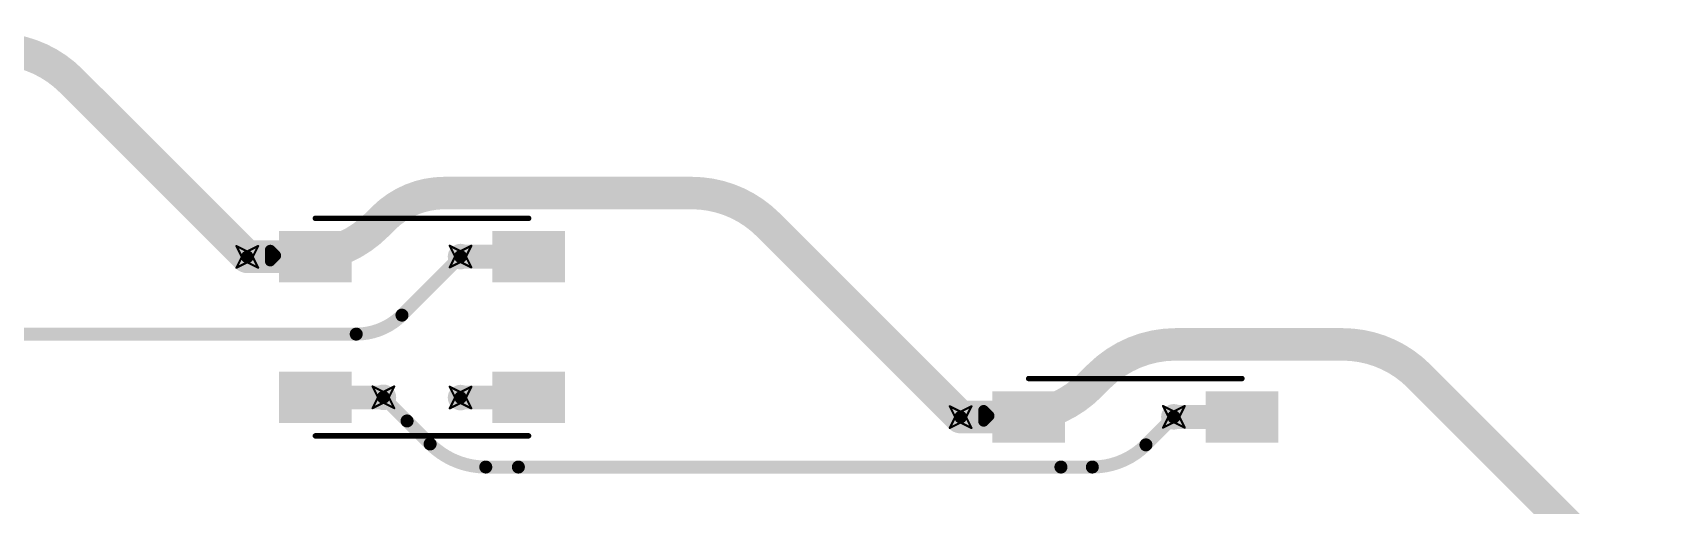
# Model space of a CAD drawing. Header units: inches. Extents: x -11 to 1110, y -7 to 455.
# Drawn here: x 464.32 to 502.71, y 291.81 to 302.9 of the extents above; entities that cross this region are included whole.
import ezdxf

# ---------------------------------------------------------------- set-up
doc = ezdxf.new("R2010")
doc.units = ezdxf.units.IN
for name, color, linetype in [('Bottom Layer', 5, 'Continuous'), ('Drill Drawing', 1, 'Continuous'), ('Top Layer', 1, 'Continuous'), ('Top Overlay', 2, 'Continuous'), ('Top Paste', 8, 'Continuous'), ('Top Solder', 216, 'Continuous'), ('Via Holes', 16, 'Continuous')]:
    doc.layers.add(name, color=color, linetype=linetype)

# ---------------------------------------------------------------- blocks, each defined once
blk = doc.blocks.new('WS2812B_B_W_53')
at = {"layer": 'Top Layer'}
for points in [[(-3.24999985, 2.15000078), (-1.75000031, 2.15000078), (-1.75000031, 1.15000278), (-3.24999985, 1.15000278)], [(3.24999985, 1.15000278), (1.75000031, 1.15000278), (1.75000031, 2.15000078), (3.24999985, 2.15000078)], [(-3.24999985, -1.15000024), (-1.75000031, -1.15000024), (-1.75000031, -2.14999824), (-3.24999985, -2.14999824)], [(1.75000031, -1.15000024), (3.24999985, -1.15000024), (3.24999985, -2.14999824), (1.75000031, -2.14999824)]]:
    blk.add_hatch(color=1, dxfattribs=at).paths.add_polyline_path(points)
at = {"layer": 'Top Paste'}
for points in [[(-3.24999985, 2.15000078), (-1.75000031, 2.15000078), (-1.75000031, 1.15000278), (-3.24999985, 1.15000278)], [(3.24999985, 1.15000278), (1.75000031, 1.15000278), (1.75000031, 2.15000078), (3.24999985, 2.15000078)], [(-3.24999985, -1.15000024), (-1.75000031, -1.15000024), (-1.75000031, -2.14999824), (-3.24999985, -2.14999824)], [(1.75000031, -1.15000024), (3.24999985, -1.15000024), (3.24999985, -2.14999824), (1.75000031, -2.14999824)]]:
    blk.add_hatch(color=8, dxfattribs=at).paths.add_polyline_path(points)
at = {"layer": 'Top Solder'}
for points in [[(-3.35159985, 2.25160078), (-1.64840031, 2.25160078), (-1.64840031, 1.04840278), (-3.35159985, 1.04840278)], [(3.35159985, 1.04840278), (1.64840031, 1.04840278), (1.64840031, 2.25160078), (3.35159985, 2.25160078)], [(-3.35159985, -1.04840024), (-1.64840031, -1.04840024), (-1.64840031, -2.25159824), (-3.35159985, -2.25159824)], [(1.64840031, -1.04840024), (3.35159985, -1.04840024), (3.35159985, -2.25159824), (1.64840031, -2.25159824)]]:
    blk.add_hatch(color=216, dxfattribs=at).paths.add_polyline_path(points)
at = {"layer": 'Top Overlay'}
for points in [[(-2.50000008, 2.55080008, 0.127, 0.127, 0), (2.50000008, 2.55080008, 0.127, 0.127, 0)], [(-3.556, 1.8034, 0.254, 0.254, 0), (-3.429, 1.6764, 0.254, 0.254, 0)], [(-3.556, 1.5494, 0.254, 0.254, 0), (-3.556, 1.8034, 0.254, 0.254, 0)], [(-3.556, 1.5494, 0.254, 0.254, 0), (-3.429, 1.6764, 0.254, 0.254, 0)], [(-2.50000008, -2.55079754, 0.127, 0.127, 0), (2.50000008, -2.55079754, 0.127, 0.127, 0)]]:
    blk.add_lwpolyline(points, format="xyseb", dxfattribs=at)
for points in [[(-2.53175008, 2.55080008, 0.0635, 0.0635, 1), (-2.46825008, 2.55080008, 0.0635, 0.0635, 1)], [(2.46825008, 2.55080008, 0.0635, 0.0635, 1), (2.53175008, 2.55080008, 0.0635, 0.0635, 1)], [(-3.619499999999999, 1.8034, 0.127, 0.127, 1), (-3.4925, 1.8034, 0.127, 0.127, 1)], [(-3.619499999999999, 1.8034, 0.127, 0.127, 1), (-3.4925, 1.8034, 0.127, 0.127, 1)], [(-3.619499999999999, 1.5494, 0.127, 0.127, 1), (-3.4925, 1.5494, 0.127, 0.127, 1)], [(-3.619499999999999, 1.5494, 0.127, 0.127, 1), (-3.4925, 1.5494, 0.127, 0.127, 1)], [(-3.4925, 1.6764, 0.127, 0.127, 1), (-3.3655, 1.6764, 0.127, 0.127, 1)], [(-3.4925, 1.6764, 0.127, 0.127, 1), (-3.3655, 1.6764, 0.127, 0.127, 1)], [(-2.53175008, -2.55079754, 0.0635, 0.0635, 1), (-2.46825008, -2.55079754, 0.0635, 0.0635, 1)], [(2.46825008, -2.55079754, 0.0635, 0.0635, 1), (2.53175008, -2.55079754, 0.0635, 0.0635, 1)]]:
    blk.add_lwpolyline(points, format="xyseb", close=True, dxfattribs=at)
blk = doc.blocks.new('WS2812B_B_W_231')
at = {"layer": 'Top Layer'}
for points in [[(-3.24999985, 2.15000078), (-1.75000031, 2.15000078), (-1.75000031, 1.15000278), (-3.24999985, 1.15000278)], [(3.24999985, 1.15000278), (1.75000031, 1.15000278), (1.75000031, 2.15000078), (3.24999985, 2.15000078)], [(-3.24999985, -1.15000024), (-1.75000031, -1.15000024), (-1.75000031, -2.14999824), (-3.24999985, -2.14999824)], [(1.75000031, -1.15000024), (3.24999985, -1.15000024), (3.24999985, -2.14999824), (1.75000031, -2.14999824)]]:
    blk.add_hatch(color=1, dxfattribs=at).paths.add_polyline_path(points)
at = {"layer": 'Top Paste'}
for points in [[(-3.24999985, 2.15000078), (-1.75000031, 2.15000078), (-1.75000031, 1.15000278), (-3.24999985, 1.15000278)], [(3.24999985, 1.15000278), (1.75000031, 1.15000278), (1.75000031, 2.15000078), (3.24999985, 2.15000078)], [(-3.24999985, -1.15000024), (-1.75000031, -1.15000024), (-1.75000031, -2.14999824), (-3.24999985, -2.14999824)], [(1.75000031, -1.15000024), (3.24999985, -1.15000024), (3.24999985, -2.14999824), (1.75000031, -2.14999824)]]:
    blk.add_hatch(color=8, dxfattribs=at).paths.add_polyline_path(points)
at = {"layer": 'Top Solder'}
for points in [[(-3.35159985, 2.25160078), (-1.64840031, 2.25160078), (-1.64840031, 1.04840278), (-3.35159985, 1.04840278)], [(3.35159985, 1.04840278), (1.64840031, 1.04840278), (1.64840031, 2.25160078), (3.35159985, 2.25160078)], [(-3.35159985, -1.04840024), (-1.64840031, -1.04840024), (-1.64840031, -2.25159824), (-3.35159985, -2.25159824)], [(1.64840031, -1.04840024), (3.35159985, -1.04840024), (3.35159985, -2.25159824), (1.64840031, -2.25159824)]]:
    blk.add_hatch(color=216, dxfattribs=at).paths.add_polyline_path(points)
at = {"layer": 'Top Overlay'}
for points in [[(-2.50000008, 2.55080008, 0.127, 0.127, 0), (2.50000008, 2.55080008, 0.127, 0.127, 0)], [(-3.556, 1.5494, 0.254, 0.254, 0), (-3.556, 1.8034, 0.254, 0.254, 0)], [(-3.556, 1.8034, 0.254, 0.254, 0), (-3.429, 1.6764, 0.254, 0.254, 0)], [(-3.556, 1.5494, 0.254, 0.254, 0), (-3.429, 1.6764, 0.254, 0.254, 0)], [(-2.50000008, -2.55079754, 0.127, 0.127, 0), (2.50000008, -2.55079754, 0.127, 0.127, 0)]]:
    blk.add_lwpolyline(points, format="xyseb", dxfattribs=at)
for points in [[(-2.53175008, 2.55080008, 0.0635, 0.0635, 1), (-2.46825008, 2.55080008, 0.0635, 0.0635, 1)], [(2.46825008, 2.55080008, 0.0635, 0.0635, 1), (2.53175008, 2.55080008, 0.0635, 0.0635, 1)], [(-3.619499999999999, 1.8034, 0.127, 0.127, 1), (-3.4925, 1.8034, 0.127, 0.127, 1)], [(-3.619499999999999, 1.8034, 0.127, 0.127, 1), (-3.4925, 1.8034, 0.127, 0.127, 1)], [(-3.619499999999999, 1.5494, 0.127, 0.127, 1), (-3.4925, 1.5494, 0.127, 0.127, 1)], [(-3.619499999999999, 1.5494, 0.127, 0.127, 1), (-3.4925, 1.5494, 0.127, 0.127, 1)], [(-3.4925, 1.6764, 0.127, 0.127, 1), (-3.3655, 1.6764, 0.127, 0.127, 1)], [(-3.4925, 1.6764, 0.127, 0.127, 1), (-3.3655, 1.6764, 0.127, 0.127, 1)], [(-2.53175008, -2.55079754, 0.0635, 0.0635, 1), (-2.46825008, -2.55079754, 0.0635, 0.0635, 1)], [(2.46825008, -2.55079754, 0.0635, 0.0635, 1), (2.53175008, -2.55079754, 0.0635, 0.0635, 1)]]:
    blk.add_lwpolyline(points, format="xyseb", close=True, dxfattribs=at)

msp = doc.modelspace()

# ---------------------------------------------------------------- hatches: boundary and pattern name
at = {"layer": 'Bottom Layer'}
h = msp.add_hatch(color=5, dxfattribs=at)
edge = h.paths.add_edge_path()
edge.add_arc((469.3525690399999, 297.63841158), 0.2999994, 0, 360)
h = msp.add_hatch(color=5, dxfattribs=at)
edge = h.paths.add_edge_path()
edge.add_arc((474.3525692, 297.64519338), 0.2999994, 0, 360)
h = msp.add_hatch(color=5, dxfattribs=at)
edge = h.paths.add_edge_path()
edge.add_arc((472.5438301199999, 294.3451923599999), 0.2999994, 0, 360)
h = msp.add_hatch(color=5, dxfattribs=at)
edge = h.paths.add_edge_path()
edge.add_arc((474.3525692, 294.33841056), 0.2999994, 0, 360)
h = msp.add_hatch(color=5, dxfattribs=at)
edge = h.paths.add_edge_path()
edge.add_arc((486.0765691199999, 293.8802098), 0.2999994, 0, 360)
h = msp.add_hatch(color=5, dxfattribs=at)
edge = h.paths.add_edge_path()
edge.add_arc((491.07656928, 293.8869916), 0.2999994, 0, 360)
at = {"layer": 'Top Layer'}
h = msp.add_hatch(color=1, dxfattribs=at)
edge = h.paths.add_edge_path()
edge.add_arc((469.3525690399999, 297.63841158), 0.2999994, 0, 360)
h = msp.add_hatch(color=1, dxfattribs=at)
edge = h.paths.add_edge_path()
edge.add_arc((474.3525692, 297.64519338), 0.2999994, 0, 360)
h = msp.add_hatch(color=1, dxfattribs=at)
edge = h.paths.add_edge_path()
edge.add_arc((472.5438301199999, 294.3451923599999), 0.2999994, 0, 360)
h = msp.add_hatch(color=1, dxfattribs=at)
edge = h.paths.add_edge_path()
edge.add_arc((474.3525692, 294.33841056), 0.2999994, 0, 360)
h = msp.add_hatch(color=1, dxfattribs=at)
edge = h.paths.add_edge_path()
edge.add_arc((486.0765691199999, 293.8802098), 0.2999994, 0, 360)
h = msp.add_hatch(color=1, dxfattribs=at)
edge = h.paths.add_edge_path()
edge.add_arc((491.07656928, 293.8869916), 0.2999994, 0, 360)
at = {"layer": 'Via Holes'}
h = msp.add_hatch(color=7, dxfattribs=at)
edge = h.paths.add_edge_path()
edge.add_arc((469.3525690399999, 297.63841158), 0.1499997, 0, 360)
h = msp.add_hatch(color=7, dxfattribs=at)
edge = h.paths.add_edge_path()
edge.add_arc((474.3525692, 297.64519338), 0.1499997, 0, 360)
h = msp.add_hatch(color=7, dxfattribs=at)
edge = h.paths.add_edge_path()
edge.add_arc((472.5438301199999, 294.3451923599999), 0.1499997, 0, 360)
h = msp.add_hatch(color=7, dxfattribs=at)
edge = h.paths.add_edge_path()
edge.add_arc((474.3525692, 294.33841056), 0.1499997, 0, 360)
h = msp.add_hatch(color=7, dxfattribs=at)
edge = h.paths.add_edge_path()
edge.add_arc((486.0765691199999, 293.8802098), 0.1499997, 0, 360)
h = msp.add_hatch(color=7, dxfattribs=at)
edge = h.paths.add_edge_path()
edge.add_arc((491.07656928, 293.8869916), 0.1499997, 0, 360)

# ---------------------------------------------------------------- linework, layer by layer
at = {"layer": 'Bottom Layer'}
for points in [[(463.42487706, 302.514, 0.7619999999999999, 0.7619999999999999, -0.198912367379658), (465.22092884, 301.77005178, 0.7619999999999999, 0.7619999999999999, 0)], [(465.22092884, 301.77005178, 0.7619999999999999, 0.7619999999999999, 0), (469.3525690399999, 297.63841158, 0.7619999999999999, 0.7619999999999999, 0)], [(472.5438301199999, 298.54260078, 0.7619999999999999, 0.7619999999999999, -0.198912367379658), (473.97594054, 299.1358, 0.7619999999999999, 0.7619999999999999, 0)], [(473.97594054, 299.1358, 0.7619999999999999, 0.7619999999999999, 0), (479.76887536, 299.1358, 0.7619999999999999, 0.7619999999999999, 0)], [(479.76887536, 299.1358, 0.7619999999999999, 0.7619999999999999, -0.198912367379658), (481.56492714, 298.39185178, 0.7619999999999999, 0.7619999999999999, 0)], [(472.38358914, 298.3823598, 0.7619999999999999, 0.7619999999999999, -0.198912367379658), (470.58753736, 297.63841158, 0.7619999999999999, 0.7619999999999999, 0)], [(472.38358914, 298.3823598, 0.7619999999999999, 0.7619999999999999, 0), (472.5438301199999, 298.54260078, 0.7619999999999999, 0.7619999999999999, 0)], [(481.56492714, 298.39185178, 0.7619999999999999, 0.7619999999999999, 0), (486.0765691199999, 293.8802098, 0.7619999999999999, 0.7619999999999999, 0)], [(469.3525690399999, 297.63841158, 0.7619999999999999, 0.7619999999999999, 0), (470.58753736, 297.63841158, 0.7619999999999999, 0.7619999999999999, 0)], [(472.9790514999999, 296.27167568, 0.3048, 0.3048, 0), (474.3525692, 297.64519338, 0.3048, 0.3048, 0)], [(472.9790540399999, 296.27167568, 0.3048, 0.3048, -0.198912367379658), (471.9064044199999, 295.82737126, 0.3048, 0.3048, 0)], [(459.18647304, 295.8273738, 0.3048, 0.3048, 0), (471.9064018799999, 295.8273738, 0.3048, 0.3048, 0)], [(471.9064018799999, 295.8273738, 0.3048, 0.3048, 0), (471.9064044199999, 295.82737126, 0.3048, 0.3048, 0)], [(489.3258819, 294.8424507, 0.7619999999999999, 0.7619999999999999, -0.198912367379658), (491.12193368, 295.58639892, 0.7619999999999999, 0.7619999999999999, 0)], [(491.12193368, 295.58639892, 0.7619999999999999, 0.7619999999999999, 0), (495.0276764399999, 295.58639892, 0.7619999999999999, 0.7619999999999999, 0)], [(495.0276764399999, 295.58639892, 0.7619999999999999, 0.7619999999999999, -0.198912367379658), (496.82372822, 294.8424507, 0.7619999999999999, 0.7619999999999999, 0)], [(489.10758922, 294.62415802, 0.7619999999999999, 0.7619999999999999, -0.198912367379658), (487.31153744, 293.8802098, 0.7619999999999999, 0.7619999999999999, 0)], [(489.10758922, 294.62415802, 0.7619999999999999, 0.7619999999999999, 0), (489.3258819, 294.8424507, 0.7619999999999999, 0.7619999999999999, 0)], [(496.82372822, 294.8424507, 0.7619999999999999, 0.7619999999999999, 0), (502.33256912, 289.3336098, 0.7619999999999999, 0.7619999999999999, 0)], [(472.5438301199999, 294.3451923599999, 0.3048, 0.3048, 0), (473.09867534, 293.79034714, 0.3048, 0.3048, 0)], [(486.0765691199999, 293.8802098, 0.7619999999999999, 0.7619999999999999, 0), (487.31153744, 293.8802098, 0.7619999999999999, 0.7619999999999999, 0)], [(473.0986727999999, 293.7903446, 0.3048, 0.3048, 0), (473.63916194, 293.2498554599999, 0.3048, 0.3048, 0)], [(490.42170394, 293.23004854, 0.3048, 0.3048, 0), (491.0738337, 293.8821783, 0.3048, 0.3048, 0)], [(491.0738337, 293.8821783, 0.3048, 0.3048, 0), (491.0738337, 293.88944524, 0.3048, 0.3048, 0)], [(474.94401328, 292.70936886, 0.3048, 0.3048, -0.198912367379658), (473.63916194, 293.2498554599999, 0.3048, 0.3048, 0)], [(490.42170394, 293.23004854, 0.3048, 0.3048, -0.198912367379658), (489.1646731799999, 292.70936886, 0.3048, 0.3048, 0)], [(474.94401328, 292.70936886, 0.3048, 0.3048, 0), (474.9440158199999, 292.70936886, 0.3048, 0.3048, 0)], [(474.9440158199999, 292.70936886, 0.3048, 0.3048, 0), (475.7083830999999, 292.70936886, 0.3048, 0.3048, 0)], [(475.7083830999999, 292.70936886, 0.3048, 0.3048, 0), (475.70838564, 292.7093714, 0.3048, 0.3048, 0)], [(475.70838564, 292.7093714, 0.3048, 0.3048, 0), (488.42831448, 292.7093714, 0.3048, 0.3048, 0)], [(488.42831448, 292.7093714, 0.3048, 0.3048, 0), (488.42831702, 292.70936886, 0.3048, 0.3048, 0)], [(488.42831702, 292.70936886, 0.3048, 0.3048, 0), (489.16467064, 292.70936886, 0.3048, 0.3048, 0)], [(489.16467064, 292.70936886, 0.3048, 0.3048, 0), (489.1646731799999, 292.70936886, 0.3048, 0.3048, 0)]]:
    msp.add_lwpolyline(points, format="xyseb", dxfattribs=at)
for points in [[(465.03042884, 301.77005178, 0.3809999999999999, 0.3809999999999999, 1), (465.41142884, 301.77005178, 0.3809999999999999, 0.3809999999999999, 1)], [(465.03042884, 301.77005178, 0.3809999999999999, 0.3809999999999999, 1), (465.41142884, 301.77005178, 0.3809999999999999, 0.3809999999999999, 1)], [(473.78544054, 299.1358, 0.3809999999999999, 0.3809999999999999, 1), (474.16644054, 299.1358, 0.3809999999999999, 0.3809999999999999, 1)], [(473.78544054, 299.1358, 0.3809999999999999, 0.3809999999999999, 1), (474.16644054, 299.1358, 0.3809999999999999, 0.3809999999999999, 1)], [(479.57837536, 299.1358, 0.3809999999999999, 0.3809999999999999, 1), (479.9593753599999, 299.1358, 0.3809999999999999, 0.3809999999999999, 1)], [(479.57837536, 299.1358, 0.3809999999999999, 0.3809999999999999, 1), (479.9593753599999, 299.1358, 0.3809999999999999, 0.3809999999999999, 1)], [(472.19308914, 298.3823598, 0.3809999999999999, 0.3809999999999999, 1), (472.57408914, 298.3823598, 0.3809999999999999, 0.3809999999999999, 1)], [(472.19308914, 298.3823598, 0.3809999999999999, 0.3809999999999999, 1), (472.57408914, 298.3823598, 0.3809999999999999, 0.3809999999999999, 1)], [(472.35333012, 298.54260078, 0.3809999999999999, 0.3809999999999999, 1), (472.7343301199999, 298.54260078, 0.3809999999999999, 0.3809999999999999, 1)], [(472.35333012, 298.54260078, 0.3809999999999999, 0.3809999999999999, 1), (472.7343301199999, 298.54260078, 0.3809999999999999, 0.3809999999999999, 1)], [(481.37442714, 298.39185178, 0.3809999999999999, 0.3809999999999999, 1), (481.75542714, 298.39185178, 0.3809999999999999, 0.3809999999999999, 1)], [(481.37442714, 298.39185178, 0.3809999999999999, 0.3809999999999999, 1), (481.75542714, 298.39185178, 0.3809999999999999, 0.3809999999999999, 1)], [(469.1620690399999, 297.63841158, 0.3809999999999999, 0.3809999999999999, 1), (469.54306904, 297.63841158, 0.3809999999999999, 0.3809999999999999, 1)], [(469.1620690399999, 297.63841158, 0.3809999999999999, 0.3809999999999999, 1), (469.54306904, 297.63841158, 0.3809999999999999, 0.3809999999999999, 1)], [(470.39703736, 297.63841158, 0.3809999999999999, 0.3809999999999999, 1), (470.77803736, 297.63841158, 0.3809999999999999, 0.3809999999999999, 1)], [(470.39703736, 297.63841158, 0.3809999999999999, 0.3809999999999999, 1), (470.77803736, 297.63841158, 0.3809999999999999, 0.3809999999999999, 1)], [(474.2763692, 297.64519338, 0.1524, 0.1524, 1), (474.4287692, 297.64519338, 0.1524, 0.1524, 1)], [(472.9028515, 296.27167568, 0.1524, 0.1524, 1), (473.0552514999999, 296.27167568, 0.1524, 0.1524, 1)], [(472.90285404, 296.27167568, 0.1524, 0.1524, 1), (473.05525404, 296.27167568, 0.1524, 0.1524, 1)], [(471.83020188, 295.8273738, 0.1524, 0.1524, 1), (471.9826018799999, 295.8273738, 0.1524, 0.1524, 1)], [(471.83020188, 295.8273738, 0.1524, 0.1524, 1), (471.9826018799999, 295.8273738, 0.1524, 0.1524, 1)], [(471.83020442, 295.82737126, 0.1524, 0.1524, 1), (471.98260442, 295.82737126, 0.1524, 0.1524, 1)], [(471.83020442, 295.82737126, 0.1524, 0.1524, 1), (471.98260442, 295.82737126, 0.1524, 0.1524, 1)], [(490.93143368, 295.58639892, 0.3809999999999999, 0.3809999999999999, 1), (491.31243368, 295.58639892, 0.3809999999999999, 0.3809999999999999, 1)], [(490.93143368, 295.58639892, 0.3809999999999999, 0.3809999999999999, 1), (491.31243368, 295.58639892, 0.3809999999999999, 0.3809999999999999, 1)], [(494.83717644, 295.58639892, 0.3809999999999999, 0.3809999999999999, 1), (495.2181764399999, 295.58639892, 0.3809999999999999, 0.3809999999999999, 1)], [(494.83717644, 295.58639892, 0.3809999999999999, 0.3809999999999999, 1), (495.2181764399999, 295.58639892, 0.3809999999999999, 0.3809999999999999, 1)], [(488.91708922, 294.62415802, 0.3809999999999999, 0.3809999999999999, 1), (489.29808922, 294.62415802, 0.3809999999999999, 0.3809999999999999, 1)], [(488.91708922, 294.62415802, 0.3809999999999999, 0.3809999999999999, 1), (489.29808922, 294.62415802, 0.3809999999999999, 0.3809999999999999, 1)], [(489.1353819, 294.8424507, 0.3809999999999999, 0.3809999999999999, 1), (489.5163819, 294.8424507, 0.3809999999999999, 0.3809999999999999, 1)], [(489.1353819, 294.8424507, 0.3809999999999999, 0.3809999999999999, 1), (489.5163819, 294.8424507, 0.3809999999999999, 0.3809999999999999, 1)], [(496.63322822, 294.8424507, 0.3809999999999999, 0.3809999999999999, 1), (497.0142282199999, 294.8424507, 0.3809999999999999, 0.3809999999999999, 1)], [(496.63322822, 294.8424507, 0.3809999999999999, 0.3809999999999999, 1), (497.0142282199999, 294.8424507, 0.3809999999999999, 0.3809999999999999, 1)], [(472.4676301199999, 294.3451923599999, 0.1524, 0.1524, 1), (472.6200301199999, 294.3451923599999, 0.1524, 0.1524, 1)], [(485.8860691199999, 293.8802098, 0.3809999999999999, 0.3809999999999999, 1), (486.26706912, 293.8802098, 0.3809999999999999, 0.3809999999999999, 1)], [(485.8860691199999, 293.8802098, 0.3809999999999999, 0.3809999999999999, 1), (486.26706912, 293.8802098, 0.3809999999999999, 0.3809999999999999, 1)], [(487.12103744, 293.8802098, 0.3809999999999999, 0.3809999999999999, 1), (487.50203744, 293.8802098, 0.3809999999999999, 0.3809999999999999, 1)], [(487.12103744, 293.8802098, 0.3809999999999999, 0.3809999999999999, 1), (487.50203744, 293.8802098, 0.3809999999999999, 0.3809999999999999, 1)], [(473.0224727999999, 293.7903446, 0.1524, 0.1524, 1), (473.1748727999999, 293.7903446, 0.1524, 0.1524, 1)], [(473.02247534, 293.79034714, 0.1524, 0.1524, 1), (473.17487534, 293.79034714, 0.1524, 0.1524, 1)], [(490.9976337, 293.88944524, 0.1524, 0.1524, 1), (491.1500337, 293.88944524, 0.1524, 0.1524, 1)], [(490.9976337, 293.8821783, 0.1524, 0.1524, 1), (491.1500337, 293.8821783, 0.1524, 0.1524, 1)], [(490.9976337, 293.8821783, 0.1524, 0.1524, 1), (491.1500337, 293.8821783, 0.1524, 0.1524, 1)], [(473.56296194, 293.2498554599999, 0.1524, 0.1524, 1), (473.71536194, 293.2498554599999, 0.1524, 0.1524, 1)], [(473.56296194, 293.2498554599999, 0.1524, 0.1524, 1), (473.71536194, 293.2498554599999, 0.1524, 0.1524, 1)], [(490.34550394, 293.23004854, 0.1524, 0.1524, 1), (490.49790394, 293.23004854, 0.1524, 0.1524, 1)], [(490.34550394, 293.23004854, 0.1524, 0.1524, 1), (490.49790394, 293.23004854, 0.1524, 0.1524, 1)], [(474.86781328, 292.70936886, 0.1524, 0.1524, 1), (475.02021328, 292.70936886, 0.1524, 0.1524, 1)], [(474.86781328, 292.70936886, 0.1524, 0.1524, 1), (475.02021328, 292.70936886, 0.1524, 0.1524, 1)], [(474.86781582, 292.70936886, 0.1524, 0.1524, 1), (475.02021582, 292.70936886, 0.1524, 0.1524, 1)], [(474.86781582, 292.70936886, 0.1524, 0.1524, 1), (475.02021582, 292.70936886, 0.1524, 0.1524, 1)], [(475.6321831, 292.70936886, 0.1524, 0.1524, 1), (475.7845831, 292.70936886, 0.1524, 0.1524, 1)], [(475.6321831, 292.70936886, 0.1524, 0.1524, 1), (475.7845831, 292.70936886, 0.1524, 0.1524, 1)], [(475.63218564, 292.7093714, 0.1524, 0.1524, 1), (475.78458564, 292.7093714, 0.1524, 0.1524, 1)], [(475.63218564, 292.7093714, 0.1524, 0.1524, 1), (475.78458564, 292.7093714, 0.1524, 0.1524, 1)], [(488.35211448, 292.7093714, 0.1524, 0.1524, 1), (488.50451448, 292.7093714, 0.1524, 0.1524, 1)], [(488.35211448, 292.7093714, 0.1524, 0.1524, 1), (488.50451448, 292.7093714, 0.1524, 0.1524, 1)], [(488.35211702, 292.70936886, 0.1524, 0.1524, 1), (488.50451702, 292.70936886, 0.1524, 0.1524, 1)], [(488.35211702, 292.70936886, 0.1524, 0.1524, 1), (488.50451702, 292.70936886, 0.1524, 0.1524, 1)], [(489.08847064, 292.70936886, 0.1524, 0.1524, 1), (489.24087064, 292.70936886, 0.1524, 0.1524, 1)], [(489.08847064, 292.70936886, 0.1524, 0.1524, 1), (489.24087064, 292.70936886, 0.1524, 0.1524, 1)], [(489.0884731799999, 292.70936886, 0.1524, 0.1524, 1), (489.2408731799999, 292.70936886, 0.1524, 0.1524, 1)], [(489.0884731799999, 292.70936886, 0.1524, 0.1524, 1), (489.2408731799999, 292.70936886, 0.1524, 0.1524, 1)]]:
    msp.add_lwpolyline(points, format="xyseb", close=True, dxfattribs=at)
at = {"layer": 'Drill Drawing'}
for points in [[(469.09856904, 297.89241158, 0.0508, 0.0508, 0), (469.3525690399999, 297.76541158, 0.0508, 0.0508, 0)], [(469.09856904, 297.89241158, 0.0508, 0.0508, 0), (469.22556904, 297.63841158, 0.0508, 0.0508, 0)], [(469.3525690399999, 297.76541158, 0.0508, 0.0508, 0), (469.60656904, 297.89241158, 0.0508, 0.0508, 0)], [(469.47956904, 297.63841158, 0.0508, 0.0508, 0), (469.60656904, 297.89241158, 0.0508, 0.0508, 0)], [(474.0985692, 297.89919338, 0.0508, 0.0508, 0), (474.3525692, 297.77219338, 0.0508, 0.0508, 0)], [(474.0985692, 297.89919338, 0.0508, 0.0508, 0), (474.2255691999999, 297.64519338, 0.0508, 0.0508, 0)], [(474.3525692, 297.77219338, 0.0508, 0.0508, 0), (474.6065692, 297.89919338, 0.0508, 0.0508, 0)], [(474.4795692, 297.64519338, 0.0508, 0.0508, 0), (474.6065692, 297.89919338, 0.0508, 0.0508, 0)], [(469.09856904, 297.38441158, 0.0508, 0.0508, 0), (469.22556904, 297.63841158, 0.0508, 0.0508, 0)], [(469.09856904, 297.38441158, 0.0508, 0.0508, 0), (469.3525690399999, 297.51141158, 0.0508, 0.0508, 0)], [(469.3525690399999, 297.51141158, 0.0508, 0.0508, 0), (469.60656904, 297.38441158, 0.0508, 0.0508, 0)], [(469.47956904, 297.63841158, 0.0508, 0.0508, 0), (469.60656904, 297.38441158, 0.0508, 0.0508, 0)], [(474.0985692, 297.39119338, 0.0508, 0.0508, 0), (474.2255691999999, 297.64519338, 0.0508, 0.0508, 0)], [(474.0985692, 297.39119338, 0.0508, 0.0508, 0), (474.3525692, 297.51819338, 0.0508, 0.0508, 0)], [(474.3525692, 297.51819338, 0.0508, 0.0508, 0), (474.6065692, 297.39119338, 0.0508, 0.0508, 0)], [(474.4795692, 297.64519338, 0.0508, 0.0508, 0), (474.6065692, 297.39119338, 0.0508, 0.0508, 0)], [(472.28983012, 294.59919236, 0.0508, 0.0508, 0), (472.5438301199999, 294.47219236, 0.0508, 0.0508, 0)], [(472.28983012, 294.59919236, 0.0508, 0.0508, 0), (472.41683012, 294.3451923599999, 0.0508, 0.0508, 0)], [(472.5438301199999, 294.47219236, 0.0508, 0.0508, 0), (472.79783012, 294.59919236, 0.0508, 0.0508, 0)], [(472.67083012, 294.3451923599999, 0.0508, 0.0508, 0), (472.79783012, 294.59919236, 0.0508, 0.0508, 0)], [(474.0985692, 294.59241056, 0.0508, 0.0508, 0), (474.3525692, 294.46541056, 0.0508, 0.0508, 0)], [(474.0985692, 294.59241056, 0.0508, 0.0508, 0), (474.2255691999999, 294.33841056, 0.0508, 0.0508, 0)], [(474.3525692, 294.46541056, 0.0508, 0.0508, 0), (474.6065692, 294.59241056, 0.0508, 0.0508, 0)], [(474.4795692, 294.33841056, 0.0508, 0.0508, 0), (474.6065692, 294.59241056, 0.0508, 0.0508, 0)], [(472.28983012, 294.09119236, 0.0508, 0.0508, 0), (472.41683012, 294.3451923599999, 0.0508, 0.0508, 0)], [(472.28983012, 294.09119236, 0.0508, 0.0508, 0), (472.5438301199999, 294.21819236, 0.0508, 0.0508, 0)], [(472.5438301199999, 294.21819236, 0.0508, 0.0508, 0), (472.79783012, 294.09119236, 0.0508, 0.0508, 0)], [(472.67083012, 294.3451923599999, 0.0508, 0.0508, 0), (472.79783012, 294.09119236, 0.0508, 0.0508, 0)], [(474.0985692, 294.08441056, 0.0508, 0.0508, 0), (474.2255691999999, 294.33841056, 0.0508, 0.0508, 0)], [(474.0985692, 294.08441056, 0.0508, 0.0508, 0), (474.3525692, 294.21141056, 0.0508, 0.0508, 0)], [(474.3525692, 294.21141056, 0.0508, 0.0508, 0), (474.6065692, 294.08441056, 0.0508, 0.0508, 0)], [(474.4795692, 294.33841056, 0.0508, 0.0508, 0), (474.6065692, 294.08441056, 0.0508, 0.0508, 0)], [(485.82256912, 294.1342098, 0.0508, 0.0508, 0), (486.0765691199999, 294.0072098, 0.0508, 0.0508, 0)], [(485.82256912, 294.1342098, 0.0508, 0.0508, 0), (485.94956912, 293.8802098, 0.0508, 0.0508, 0)], [(486.0765691199999, 294.0072098, 0.0508, 0.0508, 0), (486.33056912, 294.1342098, 0.0508, 0.0508, 0)], [(486.20356912, 293.8802098, 0.0508, 0.0508, 0), (486.33056912, 294.1342098, 0.0508, 0.0508, 0)], [(490.82256928, 294.1409916, 0.0508, 0.0508, 0), (491.07656928, 294.0139916, 0.0508, 0.0508, 0)], [(490.82256928, 294.1409916, 0.0508, 0.0508, 0), (490.9495692799999, 293.8869916, 0.0508, 0.0508, 0)], [(491.07656928, 294.0139916, 0.0508, 0.0508, 0), (491.33056928, 294.1409916, 0.0508, 0.0508, 0)], [(491.20356928, 293.8869916, 0.0508, 0.0508, 0), (491.33056928, 294.1409916, 0.0508, 0.0508, 0)], [(485.82256912, 293.6262098, 0.0508, 0.0508, 0), (485.94956912, 293.8802098, 0.0508, 0.0508, 0)], [(485.82256912, 293.6262098, 0.0508, 0.0508, 0), (486.0765691199999, 293.7532098, 0.0508, 0.0508, 0)], [(486.0765691199999, 293.7532098, 0.0508, 0.0508, 0), (486.33056912, 293.6262098, 0.0508, 0.0508, 0)], [(486.20356912, 293.8802098, 0.0508, 0.0508, 0), (486.33056912, 293.6262098, 0.0508, 0.0508, 0)], [(490.82256928, 293.6329916, 0.0508, 0.0508, 0), (490.9495692799999, 293.8869916, 0.0508, 0.0508, 0)], [(490.82256928, 293.6329916, 0.0508, 0.0508, 0), (491.07656928, 293.7599916, 0.0508, 0.0508, 0)], [(491.07656928, 293.7599916, 0.0508, 0.0508, 0), (491.33056928, 293.6329916, 0.0508, 0.0508, 0)], [(491.20356928, 293.8869916, 0.0508, 0.0508, 0), (491.33056928, 293.6329916, 0.0508, 0.0508, 0)]]:
    msp.add_lwpolyline(points, format="xyseb", dxfattribs=at)
for points in [[(469.0858690399999, 297.89241158, 0.0254, 0.0254, 1), (469.11126904, 297.89241158, 0.0254, 0.0254, 1)], [(469.0858690399999, 297.89241158, 0.0254, 0.0254, 1), (469.11126904, 297.89241158, 0.0254, 0.0254, 1)], [(469.5938690399999, 297.89241158, 0.0254, 0.0254, 1), (469.6192690399999, 297.89241158, 0.0254, 0.0254, 1)], [(469.5938690399999, 297.89241158, 0.0254, 0.0254, 1), (469.6192690399999, 297.89241158, 0.0254, 0.0254, 1)], [(474.0858692, 297.89919338, 0.0254, 0.0254, 1), (474.1112691999999, 297.89919338, 0.0254, 0.0254, 1)], [(474.0858692, 297.89919338, 0.0254, 0.0254, 1), (474.1112691999999, 297.89919338, 0.0254, 0.0254, 1)], [(474.5938692, 297.89919338, 0.0254, 0.0254, 1), (474.6192691999999, 297.89919338, 0.0254, 0.0254, 1)], [(474.5938692, 297.89919338, 0.0254, 0.0254, 1), (474.6192691999999, 297.89919338, 0.0254, 0.0254, 1)], [(469.21286904, 297.63841158, 0.0254, 0.0254, 1), (469.2382690399999, 297.63841158, 0.0254, 0.0254, 1)], [(469.21286904, 297.63841158, 0.0254, 0.0254, 1), (469.2382690399999, 297.63841158, 0.0254, 0.0254, 1)], [(469.33986904, 297.76541158, 0.0254, 0.0254, 1), (469.36526904, 297.76541158, 0.0254, 0.0254, 1)], [(469.33986904, 297.76541158, 0.0254, 0.0254, 1), (469.36526904, 297.76541158, 0.0254, 0.0254, 1)], [(469.33986904, 297.51141158, 0.0254, 0.0254, 1), (469.36526904, 297.51141158, 0.0254, 0.0254, 1)], [(469.33986904, 297.51141158, 0.0254, 0.0254, 1), (469.36526904, 297.51141158, 0.0254, 0.0254, 1)], [(469.4668690399999, 297.63841158, 0.0254, 0.0254, 1), (469.49226904, 297.63841158, 0.0254, 0.0254, 1)], [(469.4668690399999, 297.63841158, 0.0254, 0.0254, 1), (469.49226904, 297.63841158, 0.0254, 0.0254, 1)], [(474.2128692, 297.64519338, 0.0254, 0.0254, 1), (474.2382692, 297.64519338, 0.0254, 0.0254, 1)], [(474.2128692, 297.64519338, 0.0254, 0.0254, 1), (474.2382692, 297.64519338, 0.0254, 0.0254, 1)], [(474.3398692, 297.77219338, 0.0254, 0.0254, 1), (474.3652692, 297.77219338, 0.0254, 0.0254, 1)], [(474.3398692, 297.77219338, 0.0254, 0.0254, 1), (474.3652692, 297.77219338, 0.0254, 0.0254, 1)], [(474.3398692, 297.51819338, 0.0254, 0.0254, 1), (474.3652692, 297.51819338, 0.0254, 0.0254, 1)], [(474.3398692, 297.51819338, 0.0254, 0.0254, 1), (474.3652692, 297.51819338, 0.0254, 0.0254, 1)], [(474.4668692, 297.64519338, 0.0254, 0.0254, 1), (474.4922692, 297.64519338, 0.0254, 0.0254, 1)], [(474.4668692, 297.64519338, 0.0254, 0.0254, 1), (474.4922692, 297.64519338, 0.0254, 0.0254, 1)], [(469.0858690399999, 297.38441158, 0.0254, 0.0254, 1), (469.11126904, 297.38441158, 0.0254, 0.0254, 1)], [(469.0858690399999, 297.38441158, 0.0254, 0.0254, 1), (469.11126904, 297.38441158, 0.0254, 0.0254, 1)], [(469.5938690399999, 297.38441158, 0.0254, 0.0254, 1), (469.6192690399999, 297.38441158, 0.0254, 0.0254, 1)], [(469.5938690399999, 297.38441158, 0.0254, 0.0254, 1), (469.6192690399999, 297.38441158, 0.0254, 0.0254, 1)], [(474.0858692, 297.39119338, 0.0254, 0.0254, 1), (474.1112691999999, 297.39119338, 0.0254, 0.0254, 1)], [(474.0858692, 297.39119338, 0.0254, 0.0254, 1), (474.1112691999999, 297.39119338, 0.0254, 0.0254, 1)], [(474.5938692, 297.39119338, 0.0254, 0.0254, 1), (474.6192691999999, 297.39119338, 0.0254, 0.0254, 1)], [(474.5938692, 297.39119338, 0.0254, 0.0254, 1), (474.6192691999999, 297.39119338, 0.0254, 0.0254, 1)], [(472.27713012, 294.59919236, 0.0254, 0.0254, 1), (472.30253012, 294.59919236, 0.0254, 0.0254, 1)], [(472.27713012, 294.59919236, 0.0254, 0.0254, 1), (472.30253012, 294.59919236, 0.0254, 0.0254, 1)], [(472.5311301199999, 294.47219236, 0.0254, 0.0254, 1), (472.55653012, 294.47219236, 0.0254, 0.0254, 1)], [(472.5311301199999, 294.47219236, 0.0254, 0.0254, 1), (472.55653012, 294.47219236, 0.0254, 0.0254, 1)], [(472.78513012, 294.59919236, 0.0254, 0.0254, 1), (472.81053012, 294.59919236, 0.0254, 0.0254, 1)], [(472.78513012, 294.59919236, 0.0254, 0.0254, 1), (472.81053012, 294.59919236, 0.0254, 0.0254, 1)], [(474.0858692, 294.59241056, 0.0254, 0.0254, 1), (474.1112691999999, 294.59241056, 0.0254, 0.0254, 1)], [(474.0858692, 294.59241056, 0.0254, 0.0254, 1), (474.1112691999999, 294.59241056, 0.0254, 0.0254, 1)], [(474.3398692, 294.46541056, 0.0254, 0.0254, 1), (474.3652692, 294.46541056, 0.0254, 0.0254, 1)], [(474.3398692, 294.46541056, 0.0254, 0.0254, 1), (474.3652692, 294.46541056, 0.0254, 0.0254, 1)], [(474.5938692, 294.59241056, 0.0254, 0.0254, 1), (474.6192691999999, 294.59241056, 0.0254, 0.0254, 1)], [(474.5938692, 294.59241056, 0.0254, 0.0254, 1), (474.6192691999999, 294.59241056, 0.0254, 0.0254, 1)], [(472.27713012, 294.09119236, 0.0254, 0.0254, 1), (472.30253012, 294.09119236, 0.0254, 0.0254, 1)], [(472.27713012, 294.09119236, 0.0254, 0.0254, 1), (472.30253012, 294.09119236, 0.0254, 0.0254, 1)], [(472.40413012, 294.3451923599999, 0.0254, 0.0254, 1), (472.4295301199999, 294.3451923599999, 0.0254, 0.0254, 1)], [(472.40413012, 294.3451923599999, 0.0254, 0.0254, 1), (472.4295301199999, 294.3451923599999, 0.0254, 0.0254, 1)], [(472.5311301199999, 294.21819236, 0.0254, 0.0254, 1), (472.55653012, 294.21819236, 0.0254, 0.0254, 1)], [(472.5311301199999, 294.21819236, 0.0254, 0.0254, 1), (472.55653012, 294.21819236, 0.0254, 0.0254, 1)], [(472.65813012, 294.3451923599999, 0.0254, 0.0254, 1), (472.6835301199999, 294.3451923599999, 0.0254, 0.0254, 1)], [(472.65813012, 294.3451923599999, 0.0254, 0.0254, 1), (472.6835301199999, 294.3451923599999, 0.0254, 0.0254, 1)], [(472.78513012, 294.09119236, 0.0254, 0.0254, 1), (472.81053012, 294.09119236, 0.0254, 0.0254, 1)], [(472.78513012, 294.09119236, 0.0254, 0.0254, 1), (472.81053012, 294.09119236, 0.0254, 0.0254, 1)], [(474.0858692, 294.08441056, 0.0254, 0.0254, 1), (474.1112691999999, 294.08441056, 0.0254, 0.0254, 1)], [(474.0858692, 294.08441056, 0.0254, 0.0254, 1), (474.1112691999999, 294.08441056, 0.0254, 0.0254, 1)], [(474.2128692, 294.33841056, 0.0254, 0.0254, 1), (474.2382692, 294.33841056, 0.0254, 0.0254, 1)], [(474.2128692, 294.33841056, 0.0254, 0.0254, 1), (474.2382692, 294.33841056, 0.0254, 0.0254, 1)], [(474.3398692, 294.21141056, 0.0254, 0.0254, 1), (474.3652692, 294.21141056, 0.0254, 0.0254, 1)], [(474.3398692, 294.21141056, 0.0254, 0.0254, 1), (474.3652692, 294.21141056, 0.0254, 0.0254, 1)], [(474.4668692, 294.33841056, 0.0254, 0.0254, 1), (474.4922692, 294.33841056, 0.0254, 0.0254, 1)], [(474.4668692, 294.33841056, 0.0254, 0.0254, 1), (474.4922692, 294.33841056, 0.0254, 0.0254, 1)], [(474.5938692, 294.08441056, 0.0254, 0.0254, 1), (474.6192691999999, 294.08441056, 0.0254, 0.0254, 1)], [(474.5938692, 294.08441056, 0.0254, 0.0254, 1), (474.6192691999999, 294.08441056, 0.0254, 0.0254, 1)], [(485.8098691199999, 294.1342098, 0.0254, 0.0254, 1), (485.83526912, 294.1342098, 0.0254, 0.0254, 1)], [(485.8098691199999, 294.1342098, 0.0254, 0.0254, 1), (485.83526912, 294.1342098, 0.0254, 0.0254, 1)], [(486.31786912, 294.1342098, 0.0254, 0.0254, 1), (486.3432691199999, 294.1342098, 0.0254, 0.0254, 1)], [(486.31786912, 294.1342098, 0.0254, 0.0254, 1), (486.3432691199999, 294.1342098, 0.0254, 0.0254, 1)], [(490.80986928, 294.1409916, 0.0254, 0.0254, 1), (490.8352692799999, 294.1409916, 0.0254, 0.0254, 1)], [(490.80986928, 294.1409916, 0.0254, 0.0254, 1), (490.8352692799999, 294.1409916, 0.0254, 0.0254, 1)], [(491.31786928, 294.1409916, 0.0254, 0.0254, 1), (491.3432692799999, 294.1409916, 0.0254, 0.0254, 1)], [(491.31786928, 294.1409916, 0.0254, 0.0254, 1), (491.3432692799999, 294.1409916, 0.0254, 0.0254, 1)], [(485.93686912, 293.8802098, 0.0254, 0.0254, 1), (485.9622691199999, 293.8802098, 0.0254, 0.0254, 1)], [(485.93686912, 293.8802098, 0.0254, 0.0254, 1), (485.9622691199999, 293.8802098, 0.0254, 0.0254, 1)], [(486.06386912, 294.0072098, 0.0254, 0.0254, 1), (486.08926912, 294.0072098, 0.0254, 0.0254, 1)], [(486.06386912, 294.0072098, 0.0254, 0.0254, 1), (486.08926912, 294.0072098, 0.0254, 0.0254, 1)], [(486.06386912, 293.7532098, 0.0254, 0.0254, 1), (486.08926912, 293.7532098, 0.0254, 0.0254, 1)], [(486.06386912, 293.7532098, 0.0254, 0.0254, 1), (486.08926912, 293.7532098, 0.0254, 0.0254, 1)], [(486.1908691199999, 293.8802098, 0.0254, 0.0254, 1), (486.21626912, 293.8802098, 0.0254, 0.0254, 1)], [(486.1908691199999, 293.8802098, 0.0254, 0.0254, 1), (486.21626912, 293.8802098, 0.0254, 0.0254, 1)], [(490.93686928, 293.8869916, 0.0254, 0.0254, 1), (490.96226928, 293.8869916, 0.0254, 0.0254, 1)], [(490.93686928, 293.8869916, 0.0254, 0.0254, 1), (490.96226928, 293.8869916, 0.0254, 0.0254, 1)], [(491.0638692799999, 294.0139916, 0.0254, 0.0254, 1), (491.08926928, 294.0139916, 0.0254, 0.0254, 1)], [(491.0638692799999, 294.0139916, 0.0254, 0.0254, 1), (491.08926928, 294.0139916, 0.0254, 0.0254, 1)], [(491.0638692799999, 293.7599916, 0.0254, 0.0254, 1), (491.08926928, 293.7599916, 0.0254, 0.0254, 1)], [(491.0638692799999, 293.7599916, 0.0254, 0.0254, 1), (491.08926928, 293.7599916, 0.0254, 0.0254, 1)], [(491.19086928, 293.8869916, 0.0254, 0.0254, 1), (491.2162692799999, 293.8869916, 0.0254, 0.0254, 1)], [(491.19086928, 293.8869916, 0.0254, 0.0254, 1), (491.2162692799999, 293.8869916, 0.0254, 0.0254, 1)], [(485.8098691199999, 293.6262098, 0.0254, 0.0254, 1), (485.83526912, 293.6262098, 0.0254, 0.0254, 1)], [(485.8098691199999, 293.6262098, 0.0254, 0.0254, 1), (485.83526912, 293.6262098, 0.0254, 0.0254, 1)], [(486.31786912, 293.6262098, 0.0254, 0.0254, 1), (486.3432691199999, 293.6262098, 0.0254, 0.0254, 1)], [(486.31786912, 293.6262098, 0.0254, 0.0254, 1), (486.3432691199999, 293.6262098, 0.0254, 0.0254, 1)], [(490.80986928, 293.6329916, 0.0254, 0.0254, 1), (490.8352692799999, 293.6329916, 0.0254, 0.0254, 1)], [(490.80986928, 293.6329916, 0.0254, 0.0254, 1), (490.8352692799999, 293.6329916, 0.0254, 0.0254, 1)], [(491.31786928, 293.6329916, 0.0254, 0.0254, 1), (491.3432692799999, 293.6329916, 0.0254, 0.0254, 1)], [(491.31786928, 293.6329916, 0.0254, 0.0254, 1), (491.3432692799999, 293.6329916, 0.0254, 0.0254, 1)]]:
    msp.add_lwpolyline(points, format="xyseb", close=True, dxfattribs=at)
at = {"layer": 'Top Layer'}
for points in [[(469.3525690399999, 297.64180248, 0.7619999999999999, 0.7619999999999999, 0), (470.9481995799999, 297.64180248, 0.7619999999999999, 0.7619999999999999, 0)], [(474.3525692, 297.64180248, 0.5588, 0.5588, 0), (475.94819974, 297.64180248, 0.5588, 0.5588, 0)], [(470.9481995799999, 294.34180146, 0.5588, 0.5588, 0), (472.5438301199999, 294.34180146, 0.5588, 0.5588, 0)], [(474.3525692, 294.34180146, 0.5588, 0.5588, 0), (475.94819974, 294.34180146, 0.5588, 0.5588, 0)], [(486.0765691199999, 293.8836007, 0.7619999999999999, 0.7619999999999999, 0), (487.6721996599999, 293.8836007, 0.7619999999999999, 0.7619999999999999, 0)], [(491.07656928, 293.8836007, 0.5588, 0.5588, 0), (492.67219982, 293.8836007, 0.5588, 0.5588, 0)]]:
    msp.add_lwpolyline(points, format="xyseb", dxfattribs=at)
for points in [[(469.1620690399999, 297.64180248, 0.3809999999999999, 0.3809999999999999, 1), (469.54306904, 297.64180248, 0.3809999999999999, 0.3809999999999999, 1)], [(470.75769958, 297.64180248, 0.3809999999999999, 0.3809999999999999, 1), (471.1386995799999, 297.64180248, 0.3809999999999999, 0.3809999999999999, 1)], [(474.2128692, 297.64180248, 0.2794, 0.2794, 1), (474.4922692, 297.64180248, 0.2794, 0.2794, 1)], [(475.8084997399999, 297.64180248, 0.2794, 0.2794, 1), (476.08789974, 297.64180248, 0.2794, 0.2794, 1)], [(470.80849958, 294.34180146, 0.2794, 0.2794, 1), (471.08789958, 294.34180146, 0.2794, 0.2794, 1)], [(472.40413012, 294.34180146, 0.2794, 0.2794, 1), (472.6835301199999, 294.34180146, 0.2794, 0.2794, 1)], [(474.2128692, 294.34180146, 0.2794, 0.2794, 1), (474.4922692, 294.34180146, 0.2794, 0.2794, 1)], [(475.8084997399999, 294.34180146, 0.2794, 0.2794, 1), (476.08789974, 294.34180146, 0.2794, 0.2794, 1)], [(485.8860691199999, 293.8836007, 0.3809999999999999, 0.3809999999999999, 1), (486.26706912, 293.8836007, 0.3809999999999999, 0.3809999999999999, 1)], [(487.4816996599999, 293.8836007, 0.3809999999999999, 0.3809999999999999, 1), (487.86269966, 293.8836007, 0.3809999999999999, 0.3809999999999999, 1)], [(490.93686928, 293.8836007, 0.2794, 0.2794, 1), (491.2162692799999, 293.8836007, 0.2794, 0.2794, 1)], [(492.5324998199999, 293.8836007, 0.2794, 0.2794, 1), (492.81189982, 293.8836007, 0.2794, 0.2794, 1)]]:
    msp.add_lwpolyline(points, format="xyseb", close=True, dxfattribs=at)

# ---------------------------------------------------------------- block references
for name, p in [('WS2812B_B_W_53', (473.44819966, 295.9918007)), ('WS2812B_B_W_231', (490.17219974, 292.23359892))]:
    msp.add_blockref(name, p)

doc.saveas('drawing.dxf')
